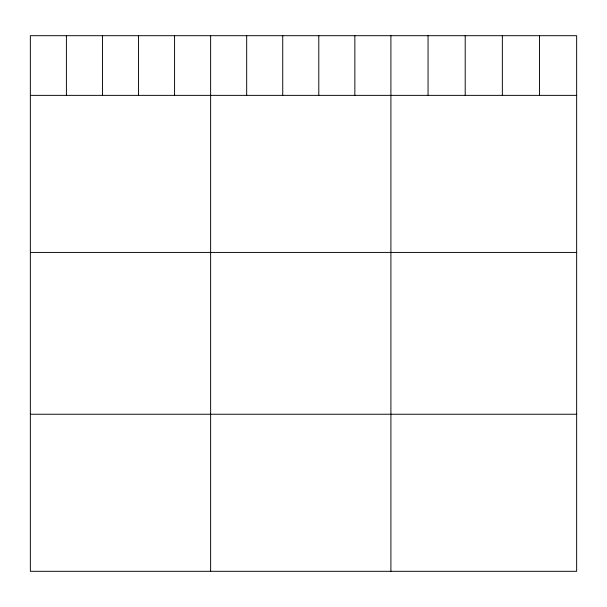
<?xml version="1.0" encoding="UTF-8"?>
<svg xmlns="http://www.w3.org/2000/svg" width="607" height="607" viewBox="0 0 607 607"><rect width="100%" height="100%" fill="white"/><g stroke="black" fill="none" stroke-linecap="round" stroke-linejoin="round"><path stroke-width="0.91" d="M576.65 95.36L576.65 571.308L30.35 571.308L30.35 35.692L576.65 35.692L576.65 95.36L30.35 95.36M30.35 252.421L576.65 252.421M30.35 414.24L576.65 414.24M539.502 35.692L539.502 95.36M502.353 35.692L502.353 95.36M465.205 35.692L465.205 95.36M428.056 35.692L428.056 95.36M390.908 35.692L390.908 571.308M354.852 35.692L354.852 95.36M318.796 35.692L318.796 95.36M282.741 35.692L282.741 95.36M246.685 35.692L246.685 95.36M210.629 35.692L210.629 571.308M174.573 35.692L174.573 95.36M138.517 35.692L138.517 95.36M102.462 35.692L102.462 95.36M66.406 35.692L66.406 95.36"/></g></svg>
